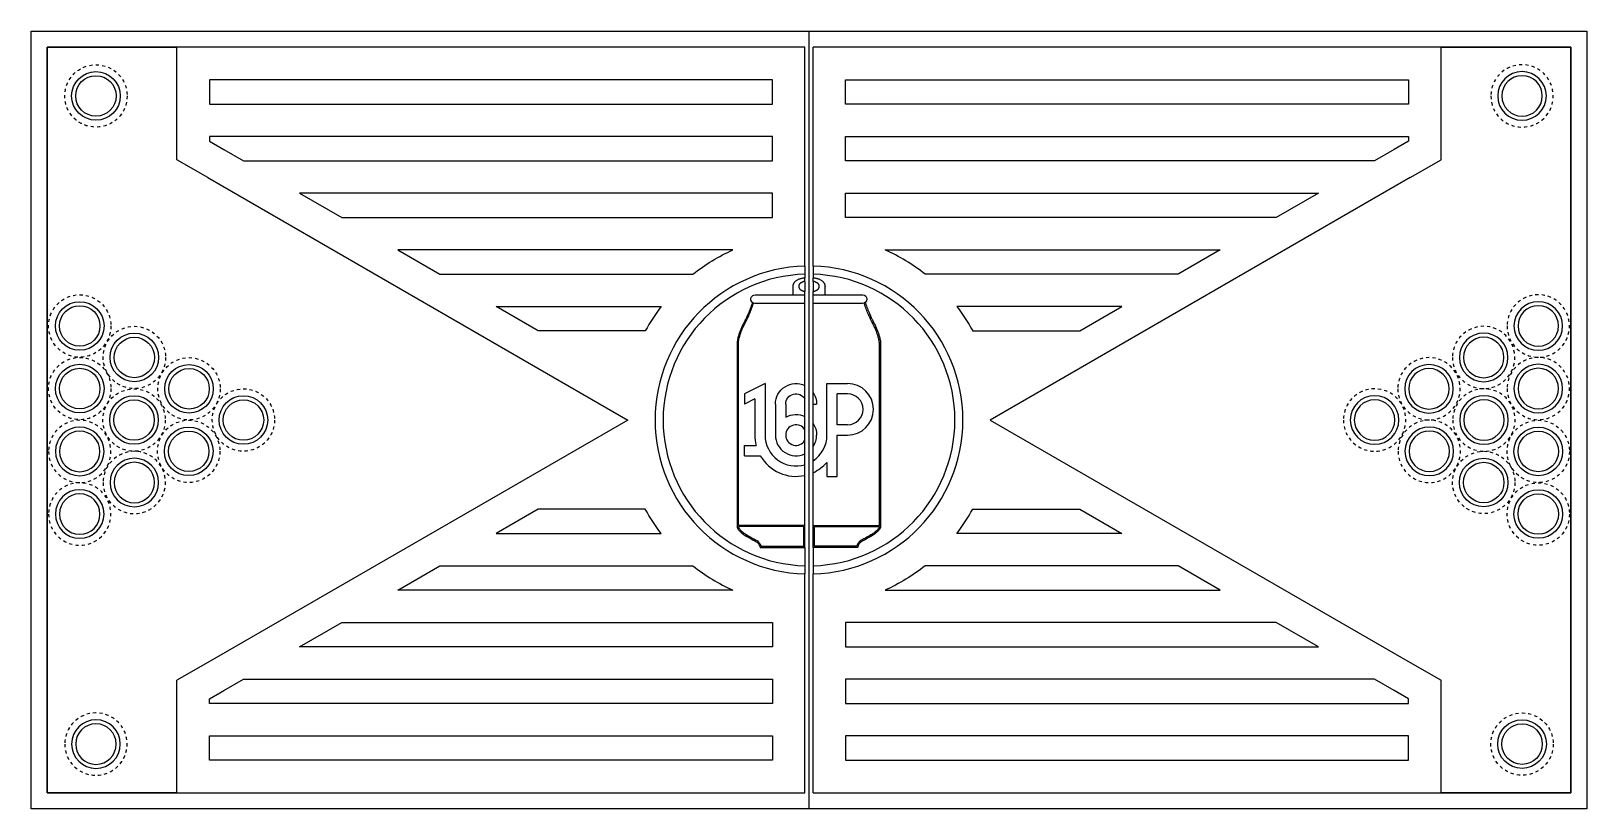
# Model space of a CAD drawing. Header units: inches. Extents: x -323.7 to -227.7, y -55.8 to -7.8.
import ezdxf

# ---------------------------------------------------------------- set-up
doc = ezdxf.new("R2010")
doc.units = ezdxf.units.IN
doc.header["$MEASUREMENT"] = 0
doc.linetypes.add('Dashed', pattern=[0.393701, 0.19685, -0.19685])
for name, color, linetype, true_color in [('cup lights$outside diameter', 18, 'Dashed', 0x000000), ('Default', 18, 'Continuous', 0x000000), ('depths$1_4_', 1, 'Continuous', 0xff0000), ('depths$3_4_', 5, 'Continuous', 0x0000ff), ('inside semi circle table', 18, 'Continuous', 0x000000), ('table legs', 250, 'Continuous', 0x3c3733)]:
    doc.layers.add(name, color=color, linetype=linetype, true_color=true_color)

msp = doc.modelspace()

# ---------------------------------------------------------------- linework, layer by layer
at = {"layer": 'cup lights$outside diameter'}
for centre in [(-319.652, -11.805), (-320.652, -26.002), (-317.283, -27.946), (-320.652, -29.865), (-313.909, -29.88), (-317.303, -31.805), (-310.552, -31.805), (-313.928, -33.738), (-230.652, -33.744), (-234.021, -35.663), (-230.652, -37.607), (-231.652, -51.805)]:
    msp.add_circle(centre, 1.925, dxfattribs=at)
at = {"layer": 'cup lights$outside diameter', "extrusion": (0, 0, -1)}
for centre in [(231.652, -11.805), (230.652, -26.002), (234.021, -27.946), (237.396, -29.88), (230.652, -29.865), (240.752, -31.805), (234.001, -31.805), (320.652, -33.744), (237.376, -33.738), (317.283, -35.663), (320.652, -37.607), (319.652, -51.805)]:
    msp.add_circle(centre, 1.925, dxfattribs=at)
at = {"layer": 'Default'}
for p, q in [((-275.902, -23.248), (-275.902, -23.055)), ((-275.902, -38.322), (-275.902, -23.873)), ((-275.402, -23.248), (-275.402, -23.055)), ((-275.402, -38.306), (-275.402, -23.873)), ((-278.981, -24.081), (-275.902, -24.081)), ((-275.402, -24.081), (-272.336, -24.081)), ((-272.341, -24.606), (-275.402, -24.606)), ((-278.363, -29.553), (-279.636, -30.19)), ((-278.363, -29.553), (-278.363, -32.736)), ((-274.543, -32.736), (-274.543, -29.553)), ((-279.636, -30.19), (-279.636, -30.826)), ((-278.999, -30.508), (-279.636, -30.826)), ((-278.999, -30.508), (-278.999, -32.736)), ((-273.907, -32.1), (-273.907, -30.19)), ((-277.726, -30.826), (-277.726, -32.736)), ((-279.636, -33.373), (-278.919, -33.373)), ((-279.636, -34.009), (-279.636, -33.373)), ((-273.907, -35.282), (-273.907, -32.736)), ((-274.543, -34.42), (-274.543, -35.282)), ((-274.543, -35.282), (-273.907, -35.282))]:
    msp.add_line(p, q, dxfattribs=at)
msp.add_lwpolyline([(-323.652, -55.805), (-323.652, -7.805), (-227.652, -7.805), (-227.652, -55.805)], close=True, dxfattribs=at)
for points in [[(-275.902, -8.805), (-322.652, -8.805), (-322.652, -54.805), (-275.902, -54.805)], [(-275.902, -22.308), (-275.902, -8.805)], [(-275.402, -54.805), (-228.652, -54.805), (-228.652, -8.805), (-275.402, -8.805)], [(-275.402, -22.308), (-275.402, -8.805)], [(-276.652, -23.555), (-276.652, -23.805), (-276.652, -24.081)], [(-274.652, -24.081), (-274.652, -23.805), (-274.652, -23.555)], [(-275.902, -24.606), (-278.987, -24.606)], [(-274.543, -29.553), (-273.27, -29.553)], [(-273.27, -30.19), (-273.907, -30.19)], [(-277.09, -30.826), (-277.09, -31.634)], [(-275.402, -30.826), (-275.18, -30.826)], [(-273.27, -32.1), (-273.907, -32.1)], [(-273.907, -32.736), (-273.27, -32.736)], [(-279.636, -34.009), (-278.658, -34.009)], [(-275.902, -54.805), (-275.902, -41.301)], [(-275.402, -54.805), (-275.402, -41.301)]]:
    msp.add_lwpolyline(points, dxfattribs=at)
for centre, radius, start, end in [((-275.652, -31.805), 9, 91.59175, 268.40825), ((-275.652, -31.805), 9, 271.59175, 88.40825), ((-273.27, -31.145), 1.591, 270, 90), ((-273.27, -31.145), 0.955, 270, 90), ((-276.453, -32.736), 0.637, 30.07237, 329.92763), ((-276.453, -32.736), 2.546, 180, 194.47751), ((-276.453, -32.736), 1.91, 180, 286.76604), ((-276.453, -32.736), 1.273, 180, 295.63881), ((-276.453, -32.736), 1.91, 303.38613, 0), ((-276.453, -32.736), 1.273, 325.6309, 360), ((-276.453, -32.736), 2.546, 210, 282.49464), ((-276.453, -32.736), 2.546, 294.37512, 318.59038)]:
    msp.add_arc(centre, radius, start, end, dxfattribs=at)
at = {"layer": 'Default', "extrusion": (0, 0, -1)}
for centre, radius, start, end in [((278.984, -24.344), 0.262, 269.43926, 90.56074), ((272.339, -24.344), 0.262, 90.56074, 270.56074), ((276.453, -30.826), 1.273, 0, 115.63881), ((276.453, -30.826), 0.637, 0, 149.92763), ((276.453, -30.826), 1.273, 145.6309, 180), ((276.453, -32.736), 1.273, 60, 115.63881), ((276.453, -32.736), 1.273, 145.6309, 180), ((276.453, -32.736), 1.273, 3.198e-13, 4.2718227088e-06)]:
    msp.add_arc(centre, radius, start, end, dxfattribs=at)
at = {"layer": 'Default'}
msp.add_rational_spline([(-275.902, -23.055), (-276.652, -23.055), (-276.652, -23.555)], [1, 0.707106781187, 1], degree=2, dxfattribs=at)
for points, weights, knots in [([(-275.902, -23.248), (-276.289, -23.298), (-276.289, -23.56), (-276.289, -23.823), (-275.902, -23.873)], [0.933538525053, 0.745324227497, 1, 0.745324227497, 0.933538525053], [10.379739, 10.379739, 10.379739, 11.745574, 11.745574, 13.111409, 13.111409, 13.111409]), ([(-274.652, -23.555), (-274.652, -23.555), (-274.652, -23.555), (-274.652, -23.055), (-275.402, -23.055)], [0.999999974247, 0.999999987124, 1, 0.707106781187, 1], [0.25, 0.25, 0.25, 0.25, 0.25, 1.820796, 1.820796, 1.820796]), ([(-275.402, -23.873), (-275.015, -23.823), (-275.015, -23.56), (-275.015, -23.298), (-275.402, -23.248)], [0.933538525053, 0.745324227497, 1, 0.745324227497, 0.933538525053], [6.988147, 6.988147, 6.988147, 8.353982, 8.353982, 9.719816, 9.719816, 9.719816])]:
    msp.add_rational_spline(points, weights, degree=2, knots=knots, dxfattribs=at)
at = {"layer": 'depths$1_4_'}
for points in [[(-314.652, -54.805), (-322.652, -54.805), (-322.652, -8.805), (-314.652, -8.805)], [(-314.652, -15.744), (-314.652, -8.805)], [(-236.652, -8.805), (-228.652, -8.805), (-228.652, -54.805), (-236.652, -54.805)], [(-236.652, -15.744), (-236.652, -8.805)], [(-312.752, -16.841), (-314.652, -15.744)], [(-238.552, -16.841), (-236.652, -15.744)], [(-312.752, -16.841), (-286.834, -31.805), (-312.752, -46.768)], [(-238.552, -16.841), (-264.47, -31.805), (-238.552, -46.768)], [(-312.752, -46.768), (-314.652, -47.865)], [(-238.552, -46.768), (-236.652, -47.865)], [(-314.652, -54.805), (-314.652, -47.865)], [(-236.652, -54.805), (-236.652, -47.865)]]:
    msp.add_lwpolyline(points, dxfattribs=at)
at = {"layer": 'depths$3_4_'}
for points in [[(-277.902, -12.305), (-277.902, -10.805), (-278.652, -10.805), (-312.652, -10.805), (-312.652, -12.305)], [(-273.402, -12.305), (-273.402, -10.805), (-272.652, -10.805), (-238.652, -10.805), (-238.652, -12.305)], [(-310.547, -15.805), (-277.902, -15.805), (-277.902, -14.305), (-312.652, -14.305), (-312.652, -14.589), (-311.752, -15.109)], [(-240.757, -15.805), (-273.402, -15.805), (-273.402, -14.305), (-238.652, -14.305), (-238.652, -14.589), (-239.552, -15.109)], [(-307.083, -17.805), (-304.485, -19.305), (-277.902, -19.305), (-277.902, -17.805)], [(-244.221, -17.805), (-246.82, -19.305), (-273.402, -19.305), (-273.402, -17.805)], [(-307.083, -45.805), (-304.485, -44.305), (-277.902, -44.305), (-277.902, -45.805)], [(-244.221, -45.805), (-246.82, -44.305), (-273.402, -44.305), (-273.402, -45.805)], [(-310.547, -47.805), (-277.902, -47.805), (-277.902, -49.305), (-312.652, -49.305), (-312.652, -49.02), (-311.752, -48.5)], [(-240.757, -47.805), (-273.402, -47.805), (-273.402, -49.305), (-238.652, -49.305), (-238.652, -49.02), (-239.552, -48.5)], [(-277.902, -51.305), (-277.902, -52.805), (-278.652, -52.805), (-312.652, -52.805), (-312.652, -51.305)], [(-273.402, -51.305), (-273.402, -52.805), (-272.652, -52.805), (-238.652, -52.805), (-238.652, -51.305)]]:
    msp.add_lwpolyline(points, close=True, dxfattribs=at)
for points in [[(-280.343, -21.305), (-301.021, -21.305), (-298.423, -22.805), (-282.811, -22.805)], [(-270.962, -21.305), (-250.284, -21.305), (-252.882, -22.805), (-268.493, -22.805)], [(-285.752, -26.305), (-292.36, -26.305), (-294.959, -24.805), (-284.776, -24.805)], [(-265.553, -26.305), (-258.944, -26.305), (-256.346, -24.805), (-266.528, -24.805)], [(-285.752, -37.305), (-292.36, -37.305), (-294.959, -38.805), (-284.776, -38.805)], [(-265.553, -37.305), (-258.944, -37.305), (-256.346, -38.805), (-266.528, -38.805)], [(-280.343, -42.305), (-301.021, -42.305), (-298.423, -40.805), (-282.811, -40.805)], [(-270.962, -42.305), (-250.284, -42.305), (-252.882, -40.805), (-268.493, -40.805)]]:
    msp.add_lwpolyline(points, dxfattribs=at)
for centre, radius in [((-319.652, -11.805), 1.5), ((-319.652, -11.805), 1.25), ((-320.652, -26.002), 1.5), ((-320.652, -26.002), 1.25), ((-317.283, -27.946), 1.5), ((-317.283, -27.946), 1.25), ((-320.652, -29.865), 1.5), ((-320.652, -29.865), 1.25), ((-313.909, -29.88), 1.5), ((-313.909, -29.88), 1.25), ((-317.303, -31.805), 1.5), ((-317.303, -31.805), 1.25), ((-310.552, -31.805), 1.5), ((-310.552, -31.805), 1.25), ((-313.928, -33.738), 1.5), ((-313.928, -33.738), 1.25), ((-230.652, -33.744), 1.5), ((-230.652, -33.744), 1.25), ((-234.021, -35.663), 1.5), ((-234.021, -35.663), 1.25), ((-230.652, -37.607), 1.5), ((-230.652, -37.607), 1.25), ((-231.652, -51.805), 1.5), ((-231.652, -51.805), 1.25)]:
    msp.add_circle(centre, radius, dxfattribs=at)
at = {"layer": 'depths$3_4_', "extrusion": (0, 0, -1)}
for centre, radius in [((231.652, -11.805), 1.5), ((231.652, -11.805), 1.25), ((230.652, -26.002), 1.5), ((230.652, -26.002), 1.25), ((234.021, -27.946), 1.5), ((234.021, -27.946), 1.25), ((237.396, -29.88), 1.5), ((237.396, -29.88), 1.25), ((230.652, -29.865), 1.5), ((230.652, -29.865), 1.25), ((240.752, -31.805), 1.5), ((240.752, -31.805), 1.25), ((234.001, -31.805), 1.5), ((234.001, -31.805), 1.25), ((320.652, -33.744), 1.5), ((320.652, -33.744), 1.25), ((237.376, -33.738), 1.5), ((237.376, -33.738), 1.25), ((317.283, -35.663), 1.5), ((317.283, -35.663), 1.25), ((320.652, -37.607), 1.5), ((320.652, -37.607), 1.25), ((319.652, -51.805), 1.5), ((319.652, -51.805), 1.25)]:
    msp.add_circle(centre, radius, dxfattribs=at)
for start, end in [(51.50005, 65.92939), (142.50475, 151.42812), (322.50475, 331.42812), (231.50005, 245.92939)]:
    msp.add_arc((275.652, -31.805), 11.5, start, end, dxfattribs=at)
at = {"layer": 'depths$3_4_'}
for radius, start, end in [(11.5, 51.50005, 65.92939), (9.5, 91.50796, 268.49204), (9.5, 271.50796, 88.49204), (11.5, 142.50475, 151.42812), (11.5, 322.50475, 331.42812), (11.5, 231.50005, 245.92939)]:
    msp.add_arc((-275.652, -31.805), radius, start, end, dxfattribs=at)
at = {"layer": 'inside semi circle table'}
for p, q in [((-275.902, -22.308), (-275.902, -22.808)), ((-275.902, -22.808), (-275.902, -23.055))]:
    msp.add_line(p, q, dxfattribs=at)
for points in [[(-275.652, -55.805), (-275.652, -7.805)], [(-275.402, -22.308), (-275.402, -22.808)], [(-275.402, -22.808), (-275.402, -23.055)], [(-275.902, -23.248), (-275.902, -23.873)], [(-275.402, -23.248), (-275.402, -23.873)], [(-275.902, -39.668), (-275.902, -40.801)], [(-275.402, -39.668), (-275.402, -40.801)], [(-275.902, -40.801), (-275.902, -41.301)], [(-275.402, -40.801), (-275.402, -41.301)]]:
    msp.add_lwpolyline(points, dxfattribs=at)
at = {"layer": 'table legs'}
for p, q in [((-279.081, -24.621), (-279.071, -24.591)), ((-272.241, -24.621), (-272.251, -24.591))]:
    msp.add_line(p, q, dxfattribs=at)
for points in [[(-279.142, -24.554), (-279.156, -24.596)], [(-272.181, -24.554), (-272.167, -24.596)], [(-280.09, -27.032), (-280.091, -27.034), (-280.091, -28.779), (-280.091, -36.779), (-280.091, -38.345)], [(-278.675, -39.643), (-278.666, -39.668), (-275.902, -39.668), (-275.902, -39.629), (-275.902, -38.306), (-280.012, -38.306), (-280.012, -36.779), (-280.012, -28.779), (-280.012, -27.038)], [(-272.647, -39.643), (-272.657, -39.668), (-275.402, -39.668), (-275.402, -39.629), (-275.402, -38.306), (-271.311, -38.306), (-271.311, -36.779), (-271.311, -28.779), (-271.311, -27.038)], [(-271.232, -27.032), (-271.232, -27.034), (-271.232, -28.779), (-271.232, -36.779), (-271.232, -38.345)], [(-278.612, -39.589), (-275.981, -39.589), (-275.981, -38.384), (-280.008, -38.384)], [(-272.711, -39.589), (-275.323, -39.589), (-275.323, -38.384), (-271.314, -38.384)]]:
    msp.add_lwpolyline(points, dxfattribs=at)
for points, knots in [([(-279.156, -24.596), (-279.232, -24.82), (-279.344, -25.122), (-279.506, -25.477), (-279.621, -25.708), (-279.735, -25.931), (-279.845, -26.158), (-279.925, -26.361), (-279.991, -26.568), (-280.053, -26.791), (-280.082, -26.949), (-280.09, -27.032)], [-1.847743, -1.847743, -1.847743, -1.847743, -1.135537, -0.88224, -0.677157, -0.364092, -0.129935, 0.078276, 0.289648, 0.523164, 0.771795, 0.771795, 0.771795, 0.771795]), ([(-280.012, -27.038), (-280.004, -26.959), (-279.976, -26.806), (-279.916, -26.59), (-279.851, -26.388), (-279.772, -26.189), (-279.664, -25.965), (-279.55, -25.742), (-279.435, -25.511), (-279.272, -25.153), (-279.158, -24.848), (-279.081, -24.621)], [33.526942, 33.526942, 33.526942, 33.526942, 33.765413, 33.992327, 34.199413, 34.402366, 34.633363, 34.945427, 35.151557, 35.407372, 36.126978, 36.126978, 36.126978, 36.126978]), ([(-271.311, -27.038), (-271.319, -26.959), (-271.347, -26.806), (-271.407, -26.59), (-271.472, -26.388), (-271.551, -26.189), (-271.659, -25.965), (-271.772, -25.742), (-271.887, -25.511), (-272.051, -25.153), (-272.165, -24.848), (-272.241, -24.621)], [30.945795, 30.945795, 30.945795, 30.945795, 31.184267, 31.411181, 31.618266, 31.821219, 32.052216, 32.36428, 32.57041, 32.826225, 33.545831, 33.545831, 33.545831, 33.545831]), ([(-272.167, -24.596), (-272.091, -24.82), (-271.978, -25.122), (-271.816, -25.477), (-271.702, -25.708), (-271.588, -25.931), (-271.478, -26.158), (-271.398, -26.361), (-271.331, -26.568), (-271.27, -26.791), (-271.241, -26.949), (-271.232, -27.032)], [-4.363278, -4.363278, -4.363278, -4.363278, -3.651072, -3.397776, -3.192692, -2.879628, -2.64547, -2.43726, -2.225888, -1.992371, -1.743741, -1.743741, -1.743741, -1.743741]), ([(-280.091, -38.345), (-280.091, -38.374), (-280.082, -38.434), (-280.044, -38.52), (-279.984, -38.605), (-279.905, -38.689), (-279.779, -38.797), (-279.573, -38.941), (-279.265, -39.122), (-279.025, -39.248), (-278.893, -39.316)], [12.06186, 12.06186, 12.06186, 12.06186, 12.149034, 12.241504, 12.343357, 12.457888, 12.587584, 12.841332, 13.211855, 13.656697, 13.656697, 13.656697, 13.656697]), ([(-280.008, -38.384), (-280.007, -38.393), (-279.999, -38.426), (-279.974, -38.483), (-279.922, -38.556), (-279.85, -38.633), (-279.73, -38.736), (-279.529, -38.876), (-279.226, -39.053), (-278.988, -39.178), (-278.857, -39.245)], [1.583843, 1.583843, 1.583843, 1.583843, 1.60998, 1.684203, 1.772254, 1.876972, 1.999595, 2.24545, 2.610547, 3.052577, 3.052577, 3.052577, 3.052577]), ([(-271.314, -38.384), (-271.316, -38.393), (-271.323, -38.426), (-271.349, -38.483), (-271.401, -38.556), (-271.473, -38.633), (-271.593, -38.736), (-271.793, -38.876), (-272.096, -39.053), (-272.335, -39.178), (-272.466, -39.245)], [5.136797, 5.136797, 5.136797, 5.136797, 5.162934, 5.237157, 5.325208, 5.429926, 5.552549, 5.798404, 6.163501, 6.605531, 6.605531, 6.605531, 6.605531]), ([(-271.232, -38.345), (-271.232, -38.374), (-271.241, -38.434), (-271.279, -38.52), (-271.338, -38.605), (-271.417, -38.689), (-271.543, -38.797), (-271.75, -38.941), (-272.057, -39.122), (-272.298, -39.248), (-272.43, -39.316)], [9.544204, 9.544204, 9.544204, 9.544204, 9.631378, 9.723847, 9.825701, 9.940231, 10.069927, 10.323675, 10.694198, 11.139041, 11.139041, 11.139041, 11.139041]), ([(-278.893, -39.316), (-278.873, -39.326), (-278.833, -39.358), (-278.778, -39.427), (-278.724, -39.525), (-278.692, -39.601), (-278.675, -39.643)], [13.6566974, 13.6566974, 13.6566974, 13.6566974, 13.7229273, 13.8099235, 13.920827, 14.0567546, 14.0567546, 14.0567546, 14.0567546]), ([(-278.857, -39.245), (-278.83, -39.259), (-278.779, -39.299), (-278.716, -39.378), (-278.66, -39.477), (-278.628, -39.55), (-278.612, -39.589)], [3.052577, 3.052577, 3.052577, 3.052577, 3.1422984, 3.2455001, 3.3554533, 3.4832469, 3.4832469, 3.4832469, 3.4832469]), ([(-272.466, -39.245), (-272.492, -39.259), (-272.544, -39.299), (-272.607, -39.378), (-272.663, -39.477), (-272.695, -39.55), (-272.711, -39.589)], [-3.0846402, -3.0846402, -3.0846402, -3.0846402, -2.9949188, -2.8917171, -2.7817639, -2.6539703, -2.6539703, -2.6539703, -2.6539703]), ([(-272.43, -39.316), (-272.45, -39.326), (-272.49, -39.358), (-272.545, -39.427), (-272.599, -39.525), (-272.631, -39.601), (-272.647, -39.643)], [11.1390409, 11.1390409, 11.1390409, 11.1390409, 11.2052707, 11.292267, 11.4031705, 11.5390981, 11.5390981, 11.5390981, 11.5390981])]:
    msp.add_open_spline(points, degree=3, knots=knots, dxfattribs=at)

doc.saveas('drawing.dxf')
